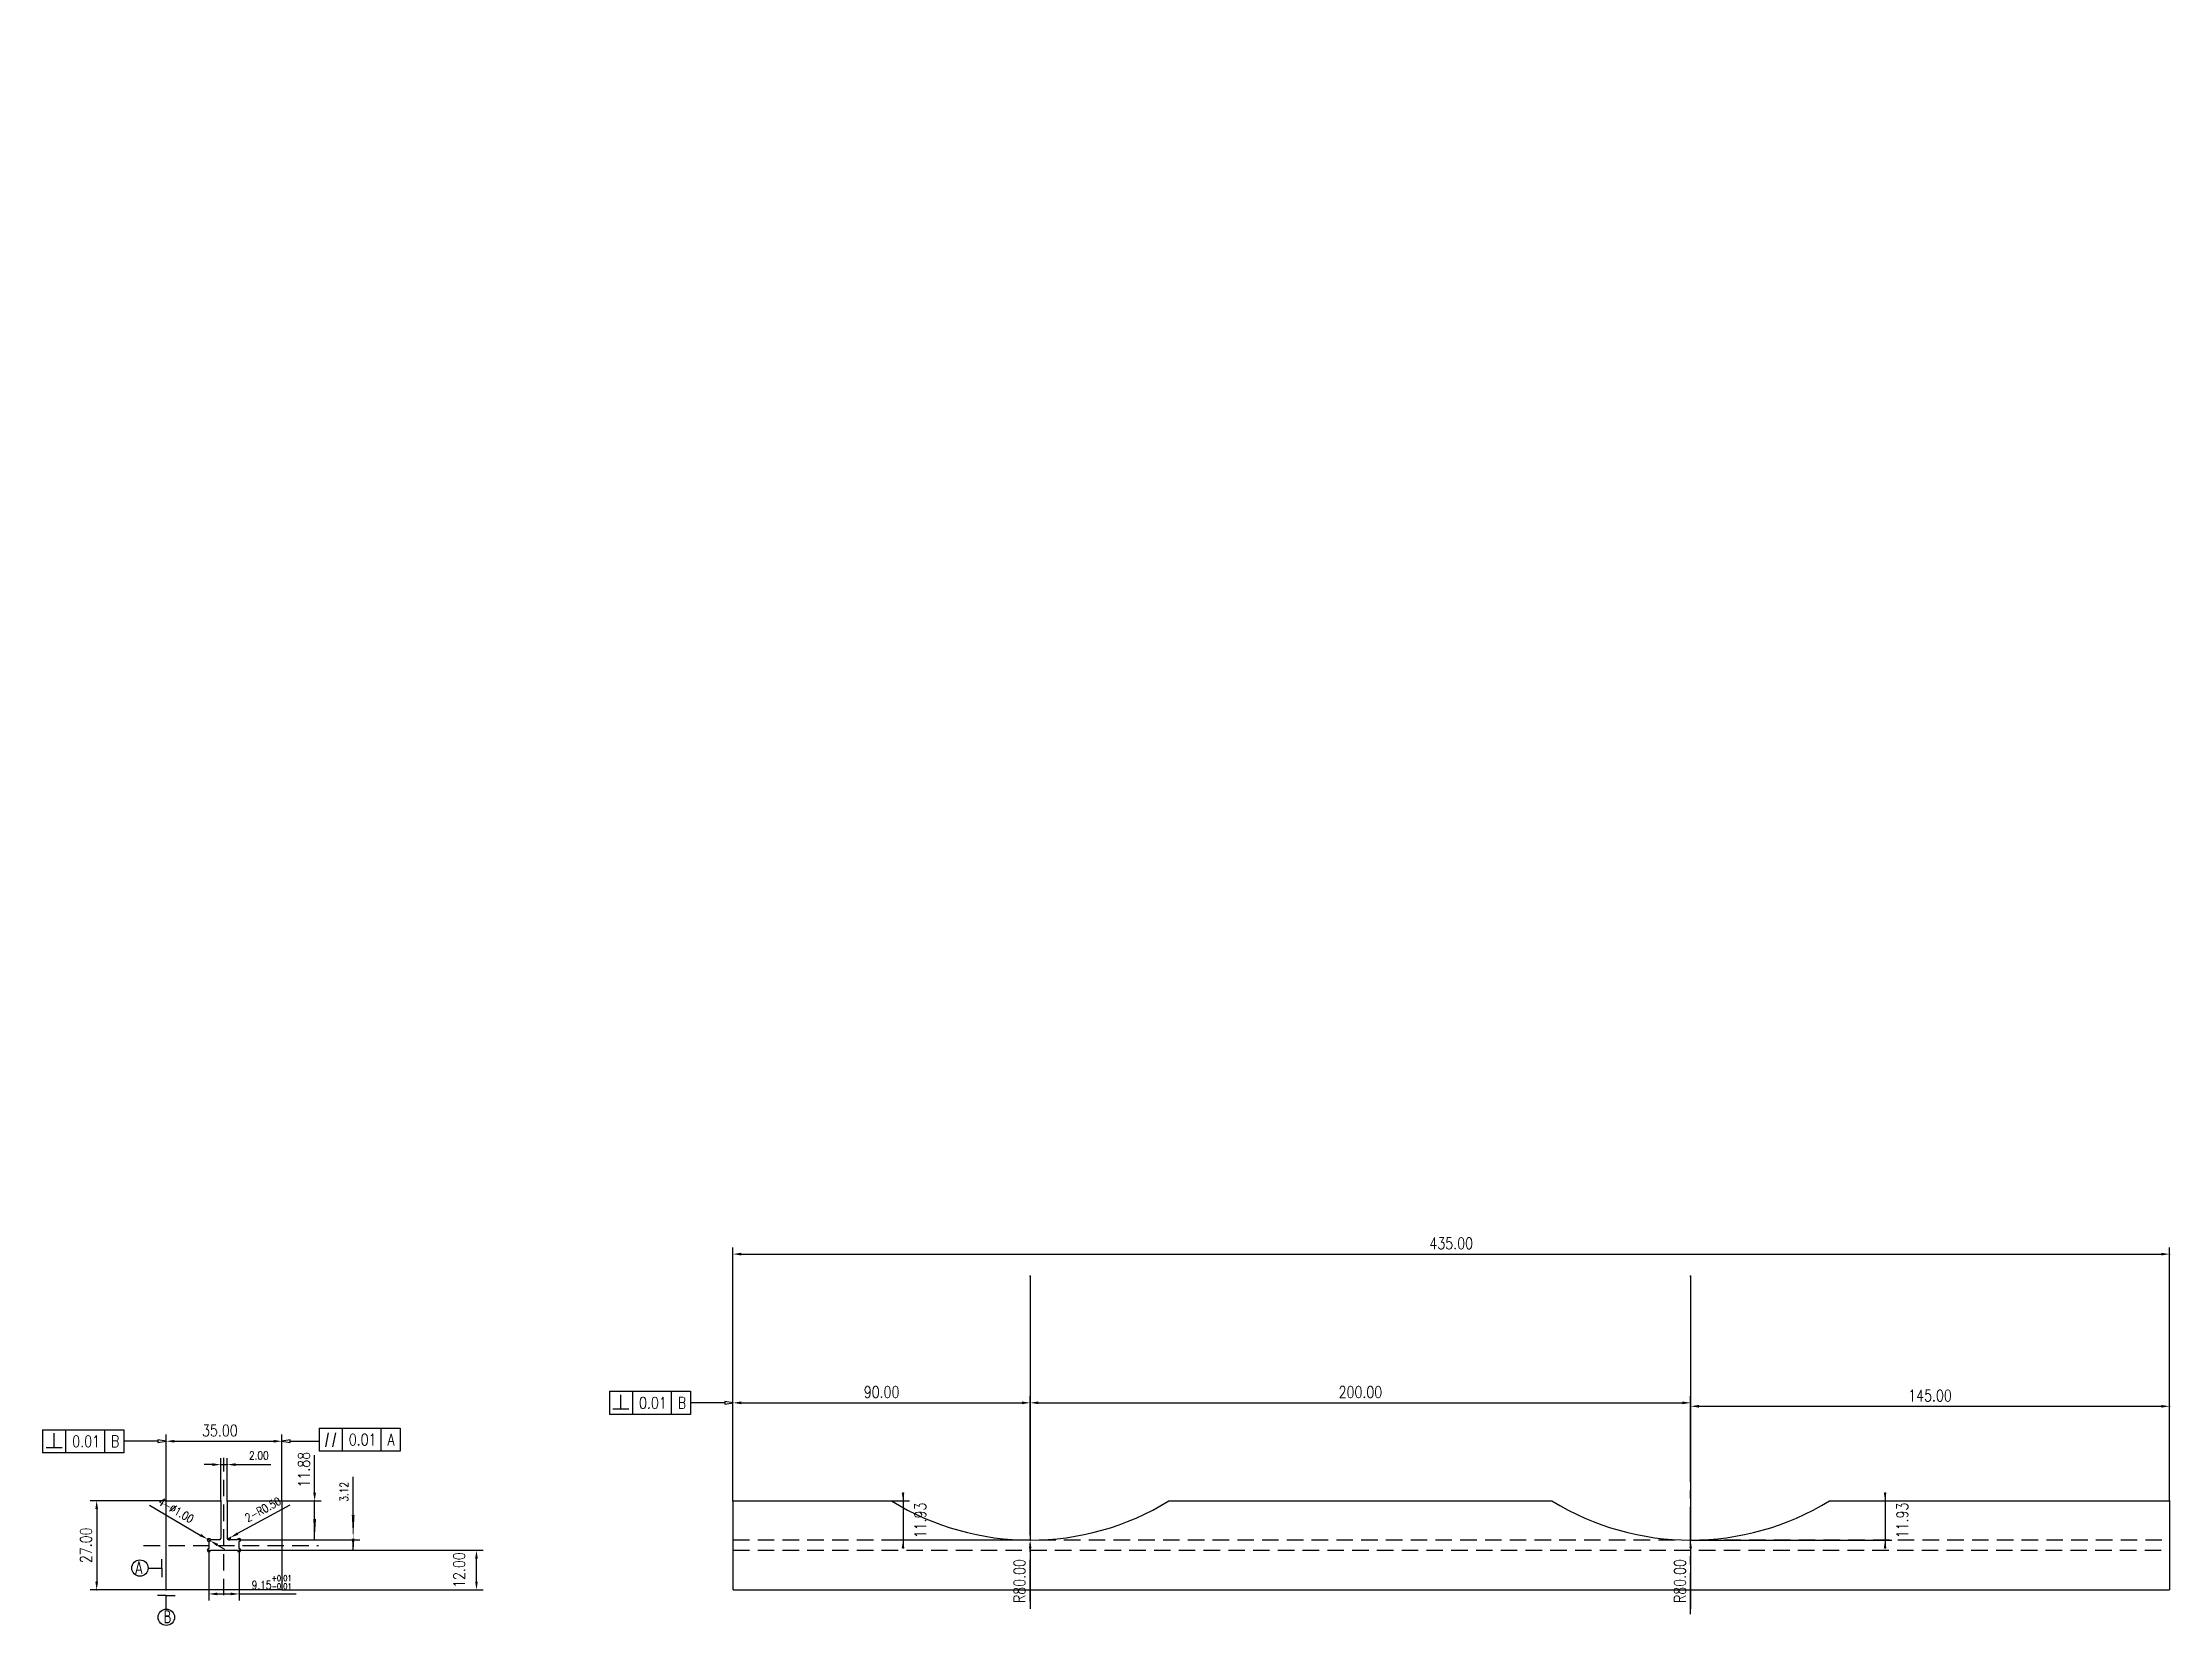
# Model space of a CAD drawing. Header units: millimetres. Extents: x -25 to 3827, y -283 to 220.
# Drawn here: x 3183 to 3827, y -283 to 197 of the extents above; entities outside this region: 4.
import ezdxf
from ezdxf.enums import TextEntityAlignment as Align

# ---------------------------------------------------------------- set-up
doc = ezdxf.new("R2010")
doc.units = ezdxf.units.MM
doc.header["$LTSCALE"] = 10
doc.linetypes.add('CENTER', pattern=[2, 1.25, -0.25, 0.25, -0.25])
doc.linetypes.add('DASHED', pattern=[0.75, 0.5, -0.25])
for name, color, linetype in [('DIMENSION', 3, 'Continuous'), ('FIXED_TEMPLATE', 7, 'Continuous'), ('PARAM_SLOT', 7, 'Continuous'), ('SIDE_CENTER', 1, 'CENTER'), ('SIDE_DERIVED', 3, 'DASHED'), ('SIDE_DIMENSION', 3, 'Continuous'), ('SIDE_TEMPLATE', 7, 'Continuous')]:
    doc.layers.add(name, color=color, linetype=linetype)
doc.styles.add('PC_TEXTSTYLE', font='isocp.shx', dxfattribs={"width": 0.8, "bigfont": 'hzfs.shx'})
doc.styles.add('TH_GBDIM', font='romans.shx', dxfattribs={"width": 0.8, "bigfont": 'gbcbig.shx'})
doc.dimstyles.new('TH_GBDIM', dxfattribs={"dimtxt": 3.5, "dimasz": 2.5, "dimexe": 2, "dimexo": 0, "dimgap": 1.5, "dimtad": 1, "dimdec": 1, "dimtxsty": 'TH_GBDIM', "dimcen": 2.5, "dimclrd": 130, "dimclre": 130, "dimclrt": 3, "dimazin": 3, "dimtfac": 0.714286, "dimtdec": 1, "dimtmove": 0, "dimatfit": 3, "dimlwd": -1, "dimlwe": -1})

# ---------------------------------------------------------------- blocks, each defined once
blk = doc.blocks.new('*D62')
at = {"layer": 'FIXED_TEMPLATE', "color": 130, "linetype": 'ByBlock', "transparency": 16777216}
for p, q in [((3220.05, -245.04), (3196.99, -245.04)), ((3198.99, -247.54), (3198.99, -269.54)), ((3220.05, -272.04), (3196.99, -272.04))]:
    blk.add_line(p, q, dxfattribs=at)
at = {"layer": 'FIXED_TEMPLATE', "color": 0, "transparency": 16777216}
for p in [(3220.05, -245.04), (3198.99, -272.04), (3220.05, -272.04)]:
    blk.add_point(p, dxfattribs=at)
at = {"layer": 'FIXED_TEMPLATE', "color": 130, "transparency": 16777216}
for points in [[(3198.58, -247.54), (3199.41, -247.54), (3198.99, -245.04)], [(3198.58, -269.54), (3199.41, -269.54), (3198.99, -272.04)]]:
    blk.add_solid(points, dxfattribs=at)
at = {"layer": 'FIXED_TEMPLATE', "color": 3, "transparency": 16777216, "insert": (3195.74, -258.54), "char_height": 3.5, "attachment_point": 5, "rotation": 90, "style": 'TH_GBDIM'}
blk.add_mtext('27.00', dxfattribs=at)
blk = doc.blocks.new('*D63')
at = {"layer": 'FIXED_TEMPLATE', "color": 130, "linetype": 'ByBlock', "transparency": 16777216}
for p, q in [((3220.05, -245.04), (3220.05, -225)), ((3255.05, -245.04), (3255.05, -225)), ((3222.55, -227), (3252.55, -227))]:
    blk.add_line(p, q, dxfattribs=at)
at = {"layer": 'FIXED_TEMPLATE', "color": 0, "transparency": 16777216}
for p in [(3255.05, -227), (3220.05, -245.04), (3255.05, -245.04)]:
    blk.add_point(p, dxfattribs=at)
at = {"layer": 'FIXED_TEMPLATE', "color": 130, "transparency": 16777216}
for points in [[(3222.55, -226.59), (3222.55, -227.42), (3220.05, -227)], [(3252.55, -226.59), (3252.55, -227.42), (3255.05, -227)]]:
    blk.add_solid(points, dxfattribs=at)
at = {"layer": 'FIXED_TEMPLATE', "color": 3, "transparency": 16777216, "insert": (3236.3, -223.75), "char_height": 3.5, "attachment_point": 5, "style": 'TH_GBDIM'}
blk.add_mtext('35.00', dxfattribs=at)
blk = doc.blocks.new('*D64')
at = {"layer": 'FIXED_TEMPLATE', "color": 130, "linetype": 'Continuous', "transparency": 16777216}
for p, q in [((3234.05, -234.08), (3231.55, -234.08)), ((3236.55, -245.04), (3236.55, -232.08)), ((3236.55, -234.08), (3238.55, -234.08)), ((3238.55, -245.04), (3238.55, -232.08)), ((3241.05, -234.08), (3251.69, -234.08))]:
    blk.add_line(p, q, dxfattribs=at)
at = {"layer": 'FIXED_TEMPLATE', "color": 0, "transparency": 16777216}
for p in [(3238.55, -234.08), (3236.55, -245.04), (3238.55, -245.04)]:
    blk.add_point(p, dxfattribs=at)
at = {"layer": 'FIXED_TEMPLATE', "color": 130, "transparency": 16777216}
for points in [[(3234.05, -233.66), (3234.05, -234.5), (3236.55, -234.08)], [(3241.05, -233.66), (3241.05, -234.5), (3238.55, -234.08)]]:
    blk.add_solid(points, dxfattribs=at)
at = {"layer": 'FIXED_TEMPLATE', "color": 3, "transparency": 16777216, "insert": (3248.1, -231.33), "char_height": 2.5, "attachment_point": 5, "style": 'TH_GBDIM'}
blk.add_mtext('2.00', dxfattribs=at)
blk = doc.blocks.new('*D65')
at = {"layer": 'FIXED_TEMPLATE', "color": 130, "linetype": 'Continuous', "transparency": 16777216}
for p, q in [((3232.97, -260.04), (3232.97, -275.26)), ((3242.12, -260.04), (3242.12, -275.26)), ((3235.53, -273.26), (3239.57, -273.26)), ((3242.12, -273.26), (3259.43, -273.26))]:
    blk.add_line(p, q, dxfattribs=at)
at = {"layer": 'FIXED_TEMPLATE', "color": 0, "transparency": 16777216}
for p in [(3232.97, -260.04), (3242.12, -260.04), (3242.12, -273.26)]:
    blk.add_point(p, dxfattribs=at)
at = {"layer": 'FIXED_TEMPLATE', "color": 130, "transparency": 16777216}
for points in [[(3235.53, -272.85), (3235.53, -273.68), (3232.97, -273.26)], [(3239.57, -272.85), (3239.57, -273.68), (3242.12, -273.26)]]:
    blk.add_solid(points, dxfattribs=at)
at = {"layer": 'FIXED_TEMPLATE', "color": 3, "transparency": 16777216, "insert": (3251.98, -269.72), "char_height": 2.5, "attachment_point": 5, "style": 'TH_GBDIM'}
blk.add_mtext('9.15{\\H0.7x;\\S+0.01^ -0.01;} ', dxfattribs=at)
blk = doc.blocks.new('*D66')
at = {"layer": 'FIXED_TEMPLATE', "color": 130, "linetype": 'Continuous', "transparency": 16777216}
for p, q in [((3276.66, -249.39), (3276.66, -237.8)), ((3242.12, -256.92), (3278.66, -256.92)), ((3276.66, -256.54), (3276.66, -259.04)), ((3276.66, -260.04), (3276.66, -256.92)), ((3242.12, -260.04), (3278.66, -260.04))]:
    blk.add_line(p, q, dxfattribs=at)
at = {"layer": 'FIXED_TEMPLATE', "color": 0, "transparency": 16777216}
for p in [(3242.12, -256.92), (3242.12, -260.04), (3276.66, -260.04)]:
    blk.add_point(p, dxfattribs=at)
at = {"layer": 'FIXED_TEMPLATE', "color": 130, "transparency": 16777216}
for points in [[(3276.25, -249.39), (3277.08, -249.39), (3276.66, -256.92)], [(3276.25, -256.54), (3277.08, -256.54), (3276.66, -260.04)]]:
    blk.add_solid(points, dxfattribs=at)
at = {"layer": 'FIXED_TEMPLATE', "color": 3, "transparency": 16777216, "insert": (3273.91, -242.34), "char_height": 2.5, "attachment_point": 5, "rotation": 90, "style": 'TH_GBDIM'}
blk.add_mtext('3.12', dxfattribs=at)
blk = doc.blocks.new('*D67')
at = {"layer": 'FIXED_TEMPLATE', "color": 130, "linetype": 'Continuous', "transparency": 16777216}
for p, q in [((3257.45, -246.36), (3241.68, -254.98)), ((3239.05, -256.42), (3239.49, -256.18))]:
    blk.add_line(p, q, dxfattribs=at)
blk.add_arc((3239.05, -256.42), 0.5, 270, 28.66884, dxfattribs=at)
at = {"layer": 'FIXED_TEMPLATE', "color": 0, "transparency": 16777216}
for p in [(3239.05, -256.42), (3239.49, -256.18)]:
    blk.add_point(p, dxfattribs=at)
at = {"layer": 'FIXED_TEMPLATE', "color": 130, "transparency": 16777216}
blk.add_solid([(3241.48, -254.62), (3241.88, -255.35), (3239.49, -256.18)], dxfattribs=at)
at = {"layer": 'FIXED_TEMPLATE', "color": 3, "transparency": 16777216, "insert": (3249.34, -247.66), "char_height": 2.5, "attachment_point": 5, "rotation": 28.66884, "style": 'TH_GBDIM'}
blk.add_mtext('2-R0.50', dxfattribs=at)
blk = doc.blocks.new('*D68')
at = {"layer": 'FIXED_TEMPLATE', "color": 130, "linetype": 'Continuous', "transparency": 16777216}
for p, q in [((3215.03, -246.42), (3230.38, -255.41)), ((3233.41, -257.17), (3232.54, -256.67)), ((3235.56, -258.44), (3237.72, -259.7))]:
    blk.add_line(p, q, dxfattribs=at)
at = {"layer": 'FIXED_TEMPLATE', "color": 0, "transparency": 16777216}
for p in [(3232.54, -256.67), (3233.41, -257.17)]:
    blk.add_point(p, dxfattribs=at)
at = {"layer": 'FIXED_TEMPLATE', "color": 130, "transparency": 16777216}
for points in [[(3230.6, -255.05), (3230.17, -255.77), (3232.54, -256.67)], [(3235.77, -258.08), (3235.35, -258.8), (3233.41, -257.17)]]:
    blk.add_solid(points, dxfattribs=at)
at = {"layer": 'FIXED_TEMPLATE', "color": 3, "transparency": 16777216, "insert": (3223.02, -247.91), "char_height": 2.5, "attachment_point": 5, "rotation": 329.66224, "style": 'TH_GBDIM'}
blk.add_mtext('4-∅1.00', dxfattribs=at)
blk = doc.blocks.new('*D69')
at = {"layer": 'FIXED_TEMPLATE', "color": 130, "linetype": 'ByBlock', "transparency": 16777216}
for p, q in [((3265, -242.54), (3265, -231.18)), ((3255.05, -245.04), (3267, -245.04)), ((3265, -256.92), (3265, -245.04)), ((3265, -250.54), (3265, -253.04)), ((3242.12, -256.92), (3267, -256.92))]:
    blk.add_line(p, q, dxfattribs=at)
at = {"layer": 'FIXED_TEMPLATE', "color": 0, "transparency": 16777216}
for p in [(3255.05, -245.04), (3265, -245.04), (3242.12, -256.92)]:
    blk.add_point(p, dxfattribs=at)
at = {"layer": 'FIXED_TEMPLATE', "color": 130, "transparency": 16777216}
for points in [[(3264.58, -242.54), (3265.42, -242.54), (3265, -245.04)], [(3264.58, -250.54), (3265.42, -250.54), (3265, -256.92)]]:
    blk.add_solid(points, dxfattribs=at)
at = {"layer": 'FIXED_TEMPLATE', "color": 3, "transparency": 16777216, "insert": (3261.75, -235.61), "char_height": 3.5, "attachment_point": 5, "rotation": 90, "style": 'TH_GBDIM'}
blk.add_mtext('11.88', dxfattribs=at)
blk = doc.blocks.new('*D72')
at = {"layer": 'FIXED_TEMPLATE', "color": 130, "linetype": 'ByBlock', "transparency": 16777216}
for p, q in [((3391.69, -245.04), (3391.69, -213.36)), ((3394.19, -215.36), (3479.19, -215.36)), ((3481.69, -229.2), (3481.69, -213.36))]:
    blk.add_line(p, q, dxfattribs=at)
at = {"layer": 'FIXED_TEMPLATE', "color": 0, "transparency": 16777216}
for p in [(3481.69, -215.36), (3481.69, -229.2), (3391.69, -245.04)]:
    blk.add_point(p, dxfattribs=at)
at = {"layer": 'FIXED_TEMPLATE', "color": 130, "transparency": 16777216}
for points in [[(3394.19, -214.94), (3394.19, -215.78), (3391.69, -215.36)], [(3479.19, -214.94), (3479.19, -215.78), (3481.69, -215.36)]]:
    blk.add_solid(points, dxfattribs=at)
at = {"layer": 'FIXED_TEMPLATE', "color": 3, "transparency": 16777216, "insert": (3436.69, -212.11), "char_height": 3.5, "attachment_point": 5, "style": 'TH_GBDIM'}
blk.add_mtext('90.00', dxfattribs=at)
blk = doc.blocks.new('*D73')
at = {"layer": 'FIXED_TEMPLATE', "color": 130, "linetype": 'ByBlock', "transparency": 16777216}
for p, q in [((3481.69, -245.04), (3481.69, -213.36)), ((3484.19, -215.36), (3679.19, -215.36)), ((3681.69, -229.29), (3681.69, -213.36))]:
    blk.add_line(p, q, dxfattribs=at)
at = {"layer": 'FIXED_TEMPLATE', "color": 0, "transparency": 16777216}
for p in [(3681.69, -215.36), (3681.69, -229.29), (3481.69, -245.04)]:
    blk.add_point(p, dxfattribs=at)
at = {"layer": 'FIXED_TEMPLATE', "color": 130, "transparency": 16777216}
for points in [[(3484.19, -214.94), (3484.19, -215.78), (3481.69, -215.36)], [(3679.19, -214.94), (3679.19, -215.78), (3681.69, -215.36)]]:
    blk.add_solid(points, dxfattribs=at)
at = {"layer": 'FIXED_TEMPLATE', "color": 3, "transparency": 16777216, "insert": (3581.69, -212.11), "char_height": 3.5, "attachment_point": 5, "style": 'TH_GBDIM'}
blk.add_mtext('200.00', dxfattribs=at)
blk = doc.blocks.new('_CLOSEDFILLED')
at = {"layer": 'FIXED_TEMPLATE', "color": 0, "linetype": 'BYBLOCK'}
blk.add_solid([(-1, 0.16), (0, 0), (-1, -0.16)], dxfattribs=at)
blk = doc.blocks.new('*D82')
at = {"layer": 'FIXED_TEMPLATE', "color": 130, "linetype": 'ByBlock'}
for p, q in [((3481.69, -176.97), (3481.69, -256.97)), ((3481.69, -259.47), (3481.69, -277.77))]:
    blk.add_line(p, q, dxfattribs=at)
at = {"layer": 'FIXED_TEMPLATE'}
for p in [(3481.69, -176.97), (3481.69, -256.97)]:
    blk.add_point(p, dxfattribs=at)
at = {"layer": 'SIDE_DIMENSION', "color": 130, "xscale": 2.5, "yscale": 2.5, "rotation": 90}
blk.add_blockref('_CLOSEDFILLED', (3481.69, -256.97), dxfattribs=at)
at = {"layer": 'SIDE_DIMENSION', "color": 3, "insert": (3478.44, -269.37), "char_height": 3.5, "attachment_point": 5, "rotation": 90, "style": 'TH_GBDIM'}
blk.add_mtext('R80.00', dxfattribs=at)
blk = doc.blocks.new('*D83')
at = {"layer": 'FIXED_TEMPLATE', "color": 130, "linetype": 'ByBlock'}
for p, q in [((3681.69, -176.97), (3681.69, -256.97)), ((3681.69, -259.47), (3681.69, -277.77))]:
    blk.add_line(p, q, dxfattribs=at)
at = {"layer": 'FIXED_TEMPLATE'}
for p in [(3681.69, -176.97), (3681.69, -256.97)]:
    blk.add_point(p, dxfattribs=at)
at = {"layer": 'SIDE_DIMENSION', "color": 130, "xscale": 2.5, "yscale": 2.5, "rotation": 90}
blk.add_blockref('_CLOSEDFILLED', (3681.69, -256.97), dxfattribs=at)
at = {"layer": 'SIDE_DIMENSION', "color": 3, "insert": (3678.44, -269.37), "char_height": 3.5, "attachment_point": 5, "rotation": 90, "style": 'TH_GBDIM'}
blk.add_mtext('R80.00', dxfattribs=at)
blk = doc.blocks.new('*D80')
at = {"layer": 'FIXED_TEMPLATE', "color": 130, "linetype": 'ByBlock', "transparency": 16777216}
for p, q in [((3391.69, -245.04), (3391.69, -168.31)), ((3394.19, -170.31), (3824.19, -170.31)), ((3826.69, -245.04), (3826.69, -168.31))]:
    blk.add_line(p, q, dxfattribs=at)
at = {"layer": 'FIXED_TEMPLATE', "color": 0, "transparency": 16777216}
for p in [(3826.69, -170.31), (3391.69, -245.04), (3826.69, -245.04)]:
    blk.add_point(p, dxfattribs=at)
at = {"layer": 'FIXED_TEMPLATE', "color": 130, "transparency": 16777216}
for points in [[(3394.19, -169.89), (3394.19, -170.72), (3391.69, -170.31)], [(3824.19, -169.89), (3824.19, -170.72), (3826.69, -170.31)]]:
    blk.add_solid(points, dxfattribs=at)
at = {"layer": 'FIXED_TEMPLATE', "color": 3, "transparency": 16777216, "insert": (3609.19, -167.06), "char_height": 3.5, "attachment_point": 5, "style": 'TH_GBDIM'}
blk.add_mtext('435.00', dxfattribs=at)
blk = doc.blocks.new('*D81')
at = {"layer": 'FIXED_TEMPLATE', "color": 130, "linetype": 'ByBlock', "transparency": 16777216}
for p, q in [((3681.69, -229.29), (3681.69, -214.41)), ((3684.19, -216.41), (3824.19, -216.41)), ((3826.69, -245.04), (3826.69, -214.41))]:
    blk.add_line(p, q, dxfattribs=at)
at = {"layer": 'FIXED_TEMPLATE', "color": 0, "transparency": 16777216}
for p in [(3826.69, -216.41), (3681.69, -229.29), (3826.69, -245.04)]:
    blk.add_point(p, dxfattribs=at)
at = {"layer": 'FIXED_TEMPLATE', "color": 130, "transparency": 16777216}
for points in [[(3684.19, -216), (3684.19, -216.83), (3681.69, -216.41)], [(3824.19, -216), (3824.19, -216.83), (3826.69, -216.41)]]:
    blk.add_solid(points, dxfattribs=at)
at = {"layer": 'FIXED_TEMPLATE', "color": 3, "transparency": 16777216, "insert": (3754.19, -213.16), "char_height": 3.5, "attachment_point": 5, "style": 'TH_GBDIM'}
blk.add_mtext('145.00', dxfattribs=at)

msp = doc.modelspace()

# ---------------------------------------------------------------- linework, layer by layer
at = {"layer": 'FIXED_TEMPLATE'}
for p, q in [((-25, 143.5), (0, 143.5)), ((-25, -5), (0, -5)), ((3269.102, -224.422), (3268.266, -228.676)), ((3271.273, -224.422), (3270.438, -228.676)), ((3257.549, -227.003), (3266.344, -227.003)), ((3220.049, -272.042), (3220.049, -245.042)), ((3220.049, -245.042), (3236.549, -245.042)), ((3238.549, -245.042), (3255.049, -245.042)), ((3255.049, -245.042), (3255.049, -272.042)), ((3218.744, -265.427), (3218.744, -262.711)), ((3214.574, -265.427), (3218.744, -265.427)), ((3218.744, -265.427), (3218.744, -268.142)), ((3220.083, -273.701), (3217.368, -273.701)), ((3255.049, -272.042), (3220.049, -272.042)), ((3220.083, -277.871), (3220.083, -273.701)), ((3220.083, -273.701), (3222.798, -273.701))]:
    msp.add_line(p, q, dxfattribs=at)
at = {"layer": 'FIXED_TEMPLATE', "color": 1, "linetype": 'DASHED'}
for p, q in [((3237.549, -273.681), (3237.549, -232.042)), ((3213.198, -258.542), (3266.189, -258.542))]:
    msp.add_line(p, q, dxfattribs=at)
at = {"layer": 'FIXED_TEMPLATE', "lineweight": -3}
for points in [[(3182.598, -223.503), (3207.198, -223.503)], [(3182.598, -223.503), (3182.598, -230.503)], [(3189.598, -223.503), (3189.598, -230.503)], [(3201.331, -223.503), (3201.331, -230.503)], [(3207.198, -223.503), (3207.198, -230.503)], [(3266.344, -222.993), (3290.944, -222.993)], [(3266.344, -222.993), (3266.344, -229.993)], [(3273.344, -222.993), (3273.344, -229.993)], [(3285.078, -222.993), (3285.078, -229.993)], [(3290.944, -222.993), (3290.944, -229.993)], [(3207.198, -230.503), (3182.598, -230.503)], [(3290.944, -229.993), (3266.344, -229.993)]]:
    msp.add_lwpolyline(points, dxfattribs=at)
at = {"layer": 'FIXED_TEMPLATE'}
for points in [[(3186.098, -228.963), (3186.098, -224.553)], [(3188.548, -228.963), (3183.648, -228.963)]]:
    msp.add_lwpolyline(points, dxfattribs=at)
at = {"layer": 'FIXED_TEMPLATE', "color": 130}
for points in [[(3182.598, -227.003), (3182.598, -227.513)], [(3217.549, -227.003), (3207.198, -227.003)], [(3266.344, -226.493), (3266.344, -227.003)]]:
    msp.add_lwpolyline(points, dxfattribs=at)
for points in [[(3217.549, -227.42), (3220.049, -227.003), (3217.549, -226.586)], [(3257.549, -226.586), (3255.049, -227.003), (3257.549, -227.42)]]:
    msp.add_lwpolyline(points, close=True, dxfattribs=at)
at = {"layer": 'FIXED_TEMPLATE'}
for centre in [(3212.097, -265.427), (3220.083, -280.348)]:
    msp.add_circle(centre, 2.477, dxfattribs=at)
at = {"layer": 'PARAM_SLOT'}
for p, q in [((3236.549, -245.042), (3236.549, -256.422)), ((3238.549, -245.042), (3238.549, -256.422)), ((3232.974, -257.422), (3232.974, -259.542)), ((3236.049, -256.922), (3233.474, -256.922)), ((3241.624, -256.922), (3239.049, -256.922)), ((3242.124, -259.542), (3242.124, -257.422)), ((3233.474, -260.042), (3241.624, -260.042))]:
    msp.add_line(p, q, dxfattribs=at)
for centre, start, end in [((3232.974, -256.922), 0, 270), ((3236.049, -256.422), 270, 0), ((3239.049, -256.422), 180, 270), ((3242.124, -256.922), 270, 180), ((3232.974, -260.042), 90, 0), ((3242.124, -260.042), 180, 90)]:
    msp.add_arc(centre, 0.5, start, end, dxfattribs=at)
at = {"layer": 'SIDE_CENTER'}
for p, q in [((3481.695, -275.479), (3481.695, -229.201)), ((3681.695, -279.368), (3681.695, -229.292))]:
    msp.add_line(p, q, dxfattribs=at)
at = {"layer": 'SIDE_DERIVED'}
for p, q in [((3391.695, -256.922), (3478.965, -256.922)), ((3484.425, -256.922), (3678.965, -256.922)), ((3684.425, -256.922), (3826.695, -256.922)), ((3391.695, -260.042), (3826.695, -260.042))]:
    msp.add_line(p, q, dxfattribs=at)
at = {"layer": 'SIDE_TEMPLATE'}
for p, q in [((3391.695, -245.042), (3439.671, -245.042)), ((3391.695, -272.042), (3391.695, -245.042)), ((3391.695, -245.042), (3393.362, -245.042)), ((3523.719, -245.042), (3639.671, -245.042)), ((3723.719, -245.042), (3826.695, -245.042)), ((3826.695, -245.042), (3826.695, -272.042)), ((3391.695, -272.042), (3826.695, -272.042))]:
    msp.add_line(p, q, dxfattribs=at)
at = {"layer": 'SIDE_TEMPLATE', "lineweight": -3}
for points in [[(3354.244, -211.86), (3378.844, -211.86)], [(3354.244, -211.86), (3354.244, -218.86)], [(3361.244, -211.86), (3361.244, -218.86)], [(3372.977, -211.86), (3372.977, -218.86)], [(3378.844, -211.86), (3378.844, -218.86)], [(3378.844, -218.86), (3354.244, -218.86)]]:
    msp.add_lwpolyline(points, dxfattribs=at)
at = {"layer": 'SIDE_TEMPLATE', "color": 130}
for points in [[(3354.244, -215.36), (3354.244, -215.87)], [(3389.195, -215.36), (3378.844, -215.36)]]:
    msp.add_lwpolyline(points, dxfattribs=at)
at = {"layer": 'SIDE_TEMPLATE'}
for points in [[(3360.194, -217.32), (3355.294, -217.32)], [(3357.744, -217.32), (3357.744, -212.91)]]:
    msp.add_lwpolyline(points, dxfattribs=at)
at = {"layer": 'SIDE_TEMPLATE', "color": 130}
msp.add_lwpolyline([(3389.195, -215.777), (3391.695, -215.36), (3389.195, -214.943)], close=True, dxfattribs=at)
at = {"layer": 'SIDE_TEMPLATE'}
for centre in [(3481.695, -176.969), (3681.695, -176.969)]:
    msp.add_arc(centre, 80, 238.31161, 301.68839, dxfattribs=at)

# ---------------------------------------------------------------- texts
at = {"layer": 'FIXED_TEMPLATE', "style": 'TH_GBDIM'}
for s, p in [('A', (-12.5, 217.75)), ('B', (-12.5, 69.25))]:
    msp.add_text(s, height=4, dxfattribs=at).set_placement(p, align=Align.MIDDLE)
at = {"layer": 'FIXED_TEMPLATE', "color": 111, "lineweight": 0, "insert": (3183.318, 196.805), "char_height": 4, "width": 4.57143, "attachment_point": 1, "style": 'PC_TEXTSTYLE'}
msp.add_mtext('\\Fromans.shx,gbcbig.shx;\\W1.0000000000;\\T1.0000000000;\\o\\l', dxfattribs=at)
at = {"layer": 'FIXED_TEMPLATE', "color": 111, "lineweight": 0, "char_height": 4, "width": 4.57143, "attachment_point": 1, "style": 'PC_TEXTSTYLE'}
for insert, rotation in [((3354.318, 115.29), 269.793198), ((3229.332, -12.195), 180.199624)]:
    msp.add_mtext('\\Fromans.shx,gbcbig.shx;\\W1.0000000000;\\T1.0000000000;\\o\\l', dxfattribs=dict(at, insert=insert, rotation=rotation))
at = {"layer": 'FIXED_TEMPLATE', "color": 3, "lineweight": -3, "char_height": 3.5, "attachment_point": 1, "style": 'PC_TEXTSTYLE'}
for s, insert, width in [('\\Fromans.shx,gbcbig.shx;\\W0.8000000000;\\T1.0000000000;\\o\\l0.01', (3191.598, -225.253), 11.73333), ('\\Fromans.shx,gbcbig.shx;\\W0.8000000000;\\T1.0000000000;\\o\\lB', (3203.331, -225.253), 5.06667), ('\\Fromans.shx,gbcbig.shx;\\W0.8000000000;\\T1.0000000000;\\o\\l0.01', (3275.344, -224.743), 11.73333), ('{\\Fromans,gbcbig|c134;A}', (3287.078, -224.743), 5.06667)]:
    msp.add_mtext(s, dxfattribs=dict(at, insert=insert, width=width))
at = {"layer": 'FIXED_TEMPLATE', "char_height": 4, "style": 'PC_TEXTSTYLE'}
for s, insert, attachment_point in [('A', (3213.07, -263.268), 3), ('B', (3219.231, -278.188), 1)]:
    msp.add_mtext_dynamic_manual_height_columns(s, width=25.53368, gutter_width=40, heights=[0], dxfattribs=dict(at, insert=insert, attachment_point=attachment_point))
at = {"layer": 'SIDE_TEMPLATE', "color": 111, "lineweight": 0, "insert": (3183.318, 196.805), "char_height": 4, "width": 4.57143, "attachment_point": 1, "style": 'PC_TEXTSTYLE'}
msp.add_mtext('\\Fromans.shx,gbcbig.shx;\\W1.0000000000;\\T1.0000000000;\\o\\l', dxfattribs=at)
at = {"layer": 'SIDE_TEMPLATE', "color": 111, "lineweight": 0, "char_height": 4, "width": 4.57143, "attachment_point": 1, "style": 'PC_TEXTSTYLE'}
for insert, rotation in [((3354.318, 115.29), 269.793198), ((3229.332, -12.195), 180.199624)]:
    msp.add_mtext('\\Fromans.shx,gbcbig.shx;\\W1.0000000000;\\T1.0000000000;\\o\\l', dxfattribs=dict(at, insert=insert, rotation=rotation))
at = {"layer": 'SIDE_TEMPLATE', "color": 3, "lineweight": -3, "char_height": 3.5, "attachment_point": 1, "style": 'PC_TEXTSTYLE'}
for s, insert, width in [('\\Fromans.shx,gbcbig.shx;\\W0.8000000000;\\T1.0000000000;\\o\\l0.01', (3363.244, -213.61), 11.73333), ('\\Fromans.shx,gbcbig.shx;\\W0.8000000000;\\T1.0000000000;\\o\\lB', (3374.977, -213.61), 5.06667)]:
    msp.add_mtext(s, dxfattribs=dict(at, insert=insert, width=width))
at = {"layer": 'SIDE_TEMPLATE', "char_height": 4, "style": 'PC_TEXTSTYLE'}
for s, insert, attachment_point in [('A', (3213.07, -263.268), 3), ('B', (3219.231, -278.188), 1)]:
    msp.add_mtext_dynamic_manual_height_columns(s, width=25.53368, gutter_width=40, heights=[0], dxfattribs=dict(at, insert=insert, attachment_point=attachment_point))

# ---------------------------------------------------------------- dimensions: what is measured, and where the dimension line sits
at = {"layer": 'DIMENSION'}
for base, p1, p2, text, override, picture, middle in [((3255.049, -227.003), (3220.049, -245.042), (3255.049, -245.042), '35.00', {"dimarcsym": 1}, '*D63', (3236.299, -227.003)), ((3238.549, -234.079), (3236.549, -245.042), (3238.549, -245.042), '2.00', {"dimtxt": 2.5, "dimtdec": 2, "dimarcsym": 1}, '*D64', (3248.097, -234.079)), ((3242.019, -267.262), (3232.974, -260.042), (3242.124, -260.042), '9.15±0.01', {"dimtxt": 2.5, "dimdec": 2, "dimtdec": 2, "dimarcsym": 1}, '*D65', (3251.976, -267.262))]:
    dim = msp.add_linear_dim(base=base, p1=p1, p2=p2, text=text, dimstyle='TH_GBDIM', override=override, dxfattribs=at)
    dim.commit()
    dim.dimension.update_dxf_attribs({"geometry": picture, "text_midpoint": middle, "dimtype": 160})
for base, p1, p2, text, picture, middle in [((3265, -245.042), (3242.124, -256.922), (3255.049, -245.042), '11.88', '*D69', (3261.75, -235.608)), ((3198.993, -272.042), (3220.049, -245.042), (3220.049, -272.042), '27.00', '*D62', (3195.743, -258.542))]:
    dim = msp.add_linear_dim(base=base, p1=p1, p2=p2, angle=90, text=text, dimstyle='TH_GBDIM', override={"dimarcsym": 1}, dxfattribs=at)
    dim.commit()
    dim.dimension.update_dxf_attribs({"geometry": picture, "text_midpoint": middle})
dim = msp.add_linear_dim(base=(3276.664, -254.042), p1=(3242.124, -256.922), p2=(3242.124, -260.042), angle=90, text='3.12', dimstyle='TH_GBDIM', override={"dimtxt": 2.5, "dimdec": 2, "dimtdec": 2, "dimarcsym": 1}, dxfattribs=at)
dim.commit()
dim.dimension.update_dxf_attribs({"geometry": '*D66', "text_midpoint": (3276.664, -242.344), "dimtype": 160})
dim = msp.add_diameter_dim_2p(p1=(3233.406, -257.174), p2=(3232.543, -256.669), text='4-<>', dimstyle='TH_GBDIM', override={"dimtxt": 2.5, "dimdec": 2, "dimtdec": 2, "dimarcsym": 1}, dxfattribs=at)
dim.commit()
dim.dimension.update_dxf_attribs({"geometry": '*D68', "text_midpoint": (3223.125, -242.88)})
dim = msp.add_radius_dim(center=(3239.049, -256.422), mpoint=(3239.049, -256.922), text='2-<>', dimstyle='TH_GBDIM', override={"dimtxt": 2.5, "dimdec": 2, "dimtdec": 2, "dimarcsym": 1}, dxfattribs=at)
dim.commit()
dim.dimension.update_dxf_attribs({"geometry": '*D67', "text_midpoint": (3249.345, -242.628)})
msp.add_linear_dim(base=(3314.006, -272.042), p1=(3255.049, -272.042), p2=(3255.049, -260.042), angle=90, text='12.00', dimstyle='TH_GBDIM', override={"dimarcsym": 1}, dxfattribs=at).render()
at = {"layer": 'SIDE_DIMENSION'}
for base, p1, p2, text, picture, middle in [((3826.695, -170.305), (3391.695, -245.042), (3826.695, -245.042), '435.00', '*D80', (3609.195, -167.055)), ((3481.695, -215.36), (3391.695, -245.042), (3481.695, -229.201), '90.00', '*D72', (3436.695, -212.11)), ((3681.695, -215.36), (3481.695, -245.042), (3681.695, -229.292), '200.00', '*D73', (3581.695, -212.11)), ((3826.695, -216.414), (3681.695, -229.292), (3826.695, -245.042), '145.00', '*D81', (3754.195, -213.164))]:
    dim = msp.add_linear_dim(base=base, p1=p1, p2=p2, text=text, dimstyle='TH_GBDIM', override={"dimarcsym": 1}, dxfattribs=at)
    dim.commit()
    dim.dimension.update_dxf_attribs({"geometry": picture, "text_midpoint": middle})
for center, mpoint, picture, middle in [((3481.695, -176.969), (3481.695, -256.969), '*D82', (3478.445, -269.369)), ((3681.695, -176.969), (3681.695, -256.969), '*D83', (3678.445, -269.369))]:
    dim = msp.add_radius_dim(center=center, mpoint=mpoint, text='R80.00', dimstyle='TH_GBDIM', override={"dimdec": 0, "dimarcsym": 1}, dxfattribs=at)
    dim.commit()
    dim.dimension.update_dxf_attribs({"geometry": picture, "text_midpoint": middle, "dimtype": 164})
for base, p1, p2, location in [((3443.186, -245.042), (3439.671, -245.042), (3481.695, -256.969), (3448.436, -251.005)), ((3740.578, -245.042), (3723.719, -245.042), (3681.695, -256.969), (3745.828, -251.005))]:
    msp.add_linear_dim(base=base, p1=p1, p2=p2, angle=90, location=location, text='11.93', dimstyle='TH_GBDIM', override={"dimarcsym": 1}, dxfattribs=at).render()

doc.saveas('drawing.dxf')
